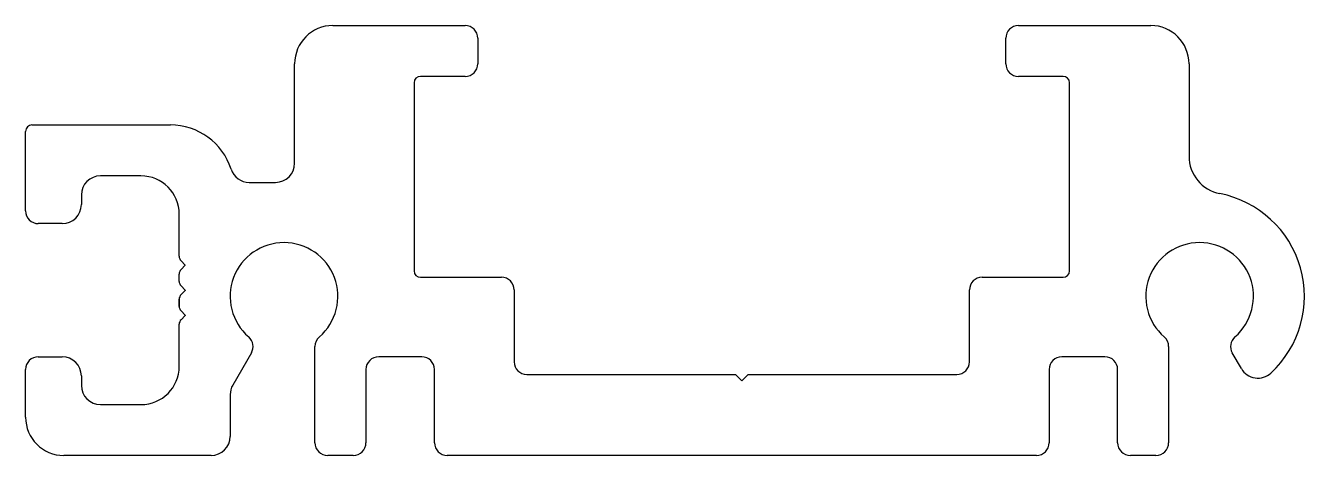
# Model space of a CAD drawing. Header units: inches. Extents: x -25.5 to 25.5, y 4.7 to 21.8.
import ezdxf

# ---------------------------------------------------------------- set-up
doc = ezdxf.new("R2010")
doc.units = ezdxf.units.IN
doc.header["$MEASUREMENT"] = 0

msp = doc.modelspace()

# ---------------------------------------------------------------- linework, layer by layer
at = {"color": 4, "linetype": 'Continuous'}
for p, q in [((-13.269, 21.823), (-7.998, 21.823)), ((14.064, 21.823), (19.335, 21.823)), ((-7.49, 21.315), (-7.49, 20.299)), ((13.556, 20.299), (13.556, 21.315)), ((-14.793, 16.325), (-14.793, 20.299)), ((20.859, 20.299), (20.859, 16.608)), ((-10.03, 19.537), (-10.03, 12.029)), ((-7.998, 19.791), (-9.776, 19.791)), ((15.842, 19.791), (14.064, 19.791)), ((16.096, 12.029), (16.096, 19.537)), ((-25.264, 17.853), (-19.743, 17.853)), ((-25.518, 14.423), (-25.518, 17.599)), ((-20.918, 15.821), (-22.533, 15.821)), ((-16.6, 15.563), (-15.555, 15.563)), ((-23.295, 15.059), (-23.295, 14.677)), ((-19.394, 12.611), (-19.394, 14.297)), ((-24.057, 13.915), (-25.01, 13.915)), ((-19.394, 12.611), (-19.394, 12.611)), ((-19.15, 12.264), (-19.321, 12.435)), ((-19.321, 12.081), (-19.15, 12.252)), ((-19.394, 11.611), (-19.394, 11.904)), ((-9.776, 11.775), (-6.55, 11.775)), ((12.616, 11.775), (15.842, 11.775)), ((-19.15, 11.264), (-19.321, 11.435)), ((-19.321, 11.081), (-19.15, 11.252)), ((-6.042, 11.267), (-6.042, 8.402)), ((12.108, 8.402), (12.108, 11.267)), ((-19.394, 10.612), (-19.394, 10.904)), ((-19.394, 10.904), (-19.394, 10.612)), ((-19.394, 10.612), (-19.394, 10.904)), ((-19.394, 10.904), (-19.394, 10.612)), ((-19.394, 10.612), (-19.394, 10.904)), ((-19.15, 10.264), (-19.321, 10.435)), ((-19.321, 10.081), (-19.15, 10.252)), ((-19.394, 8.219), (-19.394, 9.905)), ((-19.394, 9.905), (-19.394, 9.905)), ((-19.394, 9.905), (-19.394, 9.905)), ((-16.518, 8.756), (-17.26, 7.472)), ((-13.981, 5.171), (-13.981, 9.01)), ((20.047, 9.01), (20.047, 5.171)), ((22.947, 8.129), (22.584, 8.756)), ((-25.01, 8.601), (-24.057, 8.601)), ((-9.725, 8.6), (-11.441, 8.6)), ((17.507, 8.6), (15.791, 8.6)), ((-25.518, 6.187), (-25.518, 8.093)), ((-23.295, 7.839), (-23.295, 7.457)), ((-11.949, 8.092), (-11.949, 5.171)), ((-9.217, 5.171), (-9.217, 8.092)), ((-5.534, 7.894), (-1.566, 7.894)), ((-1.566, 7.894), (2.779, 7.894)), ((2.779, 7.894), (3.033, 7.64)), ((3.033, 7.64), (3.287, 7.894)), ((3.287, 7.894), (7.632, 7.894)), ((7.632, 7.894), (11.6, 7.894)), ((15.283, 8.092), (15.283, 5.171)), ((18.015, 5.171), (18.015, 8.092)), ((-22.533, 6.695), (-20.918, 6.695)), ((-17.362, 7.091), (-17.362, 5.425)), ((-18.124, 4.663), (-23.994, 4.663)), ((-12.457, 4.663), (-13.473, 4.663)), ((0.455, 4.663), (-8.709, 4.663)), ((5.611, 4.663), (0.455, 4.663)), ((14.775, 4.663), (5.611, 4.663)), ((19.539, 4.663), (18.523, 4.663))]:
    msp.add_line(p, q, dxfattribs=at)
for centre, radius, start, end in [((-13.269, 20.299), 1.524, 90, 180), ((-7.998, 21.315), 0.508, 0, 90), ((14.064, 21.315), 0.508, 90, 180), ((19.335, 20.299), 1.524, 360, 90), ((-7.998, 20.299), 0.508, 270, 0), ((14.064, 20.299), 0.508, 180, 270), ((-9.776, 19.537), 0.254, 90, 180), ((15.842, 19.537), 0.254, 360, 90), ((-25.264, 17.599), 0.254, 90, 180), ((-19.743, 15.313), 2.54, 17.8477, 90), ((-15.555, 16.325), 0.762, 270, 0), ((22.383, 16.608), 1.524, 180, 258.8689), ((-22.533, 15.059), 0.762, 90, 180), ((-20.918, 14.297), 1.524, 0, 90), ((-16.6, 16.325), 0.762, 197.8477, 270), ((21.282, 11.013), 4.178, 312.8881, 78.8689), ((-25.01, 14.423), 0.508, 180, 270), ((-24.057, 14.677), 0.762, 270, 0), ((-15.216, 11.013), 2.146, 311.0338, 228.9662), ((21.282, 11.013), 2.146, 311.0338, 228.9662), ((-19.144, 12.611), 0.25, 180, 225), ((-19.155, 12.258), 0.008, 315, 45), ((-19.144, 11.904), 0.25, 135, 180), ((-9.776, 12.029), 0.254, 180, 270), ((-6.55, 11.267), 0.508, 0, 90), ((12.616, 11.267), 0.508, 90, 180), ((15.842, 12.029), 0.254, 270, 0), ((-19.144, 11.611), 0.25, 180, 225), ((-19.155, 11.258), 0.008, 315, 45), ((-19.144, 10.904), 0.25, 135, 180), ((-19.144, 10.612), 0.25, 180, 225), ((-19.155, 10.258), 0.008, 315, 45), ((-19.144, 9.905), 0.25, 135, 180), ((-16.958, 9.01), 0.508, 330, 48.9662), ((-13.473, 9.01), 0.508, 131.0338, 180), ((19.539, 9.01), 0.508, 0, 48.9662), ((23.024, 9.01), 0.508, 131.0338, 210), ((-25.01, 8.093), 0.508, 90, 180), ((-24.057, 7.839), 0.762, 360, 90), ((-20.918, 8.219), 1.524, 270, 0), ((-11.441, 8.092), 0.508, 90, 180), ((-9.725, 8.092), 0.508, 0, 90), ((-5.534, 8.402), 0.508, 180, 270), ((11.6, 8.402), 0.508, 270, 0), ((15.791, 8.092), 0.508, 90, 180), ((17.507, 8.092), 0.508, 0, 90), ((23.607, 8.51), 0.762, 210, 312.8881), ((-22.533, 7.457), 0.762, 180, 270), ((-16.6, 7.091), 0.762, 150, 180), ((-23.994, 6.187), 1.524, 180, 270), ((-18.124, 5.425), 0.762, 270, 0), ((-13.473, 5.171), 0.508, 180, 270), ((-12.457, 5.171), 0.508, 270, 0), ((-8.709, 5.171), 0.508, 180, 270), ((14.775, 5.171), 0.508, 270, 360), ((18.523, 5.171), 0.508, 180, 270), ((19.539, 5.171), 0.508, 270, 0)]:
    msp.add_arc(centre, radius, start, end, dxfattribs=at)

doc.saveas('drawing.dxf')
